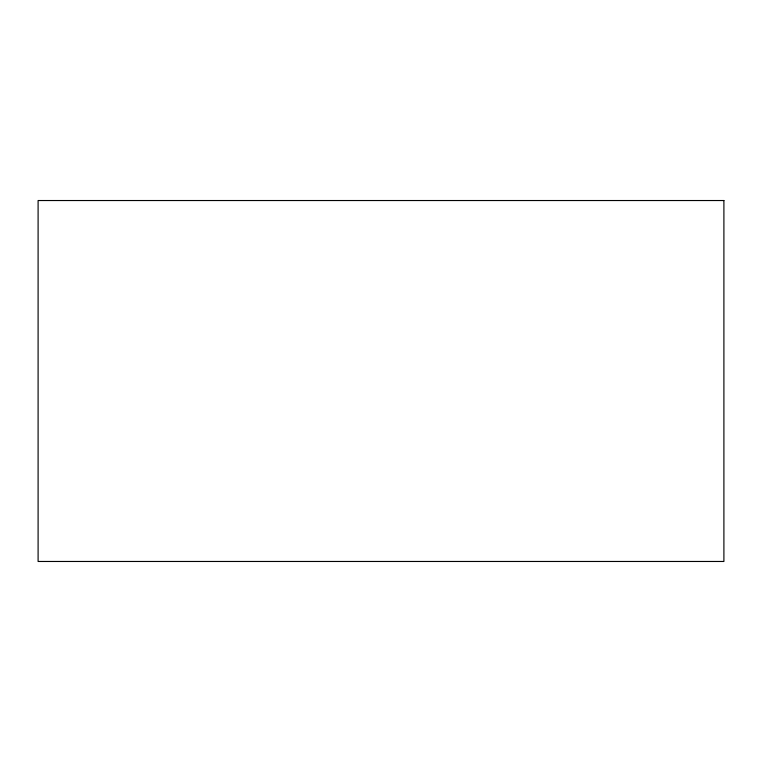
<?xml version="1.0" encoding="UTF-8"?>
<svg xmlns="http://www.w3.org/2000/svg" width="762" height="762" viewBox="0 0 762 762"><rect width="100%" height="100%" fill="white"/><g stroke="black" fill="none" stroke-linecap="round" stroke-linejoin="round"><path stroke-width="1.14" d="M723.9 200.53L38.1 200.53L38.1 561.47L723.9 561.47L723.9 200.53"/></g></svg>
